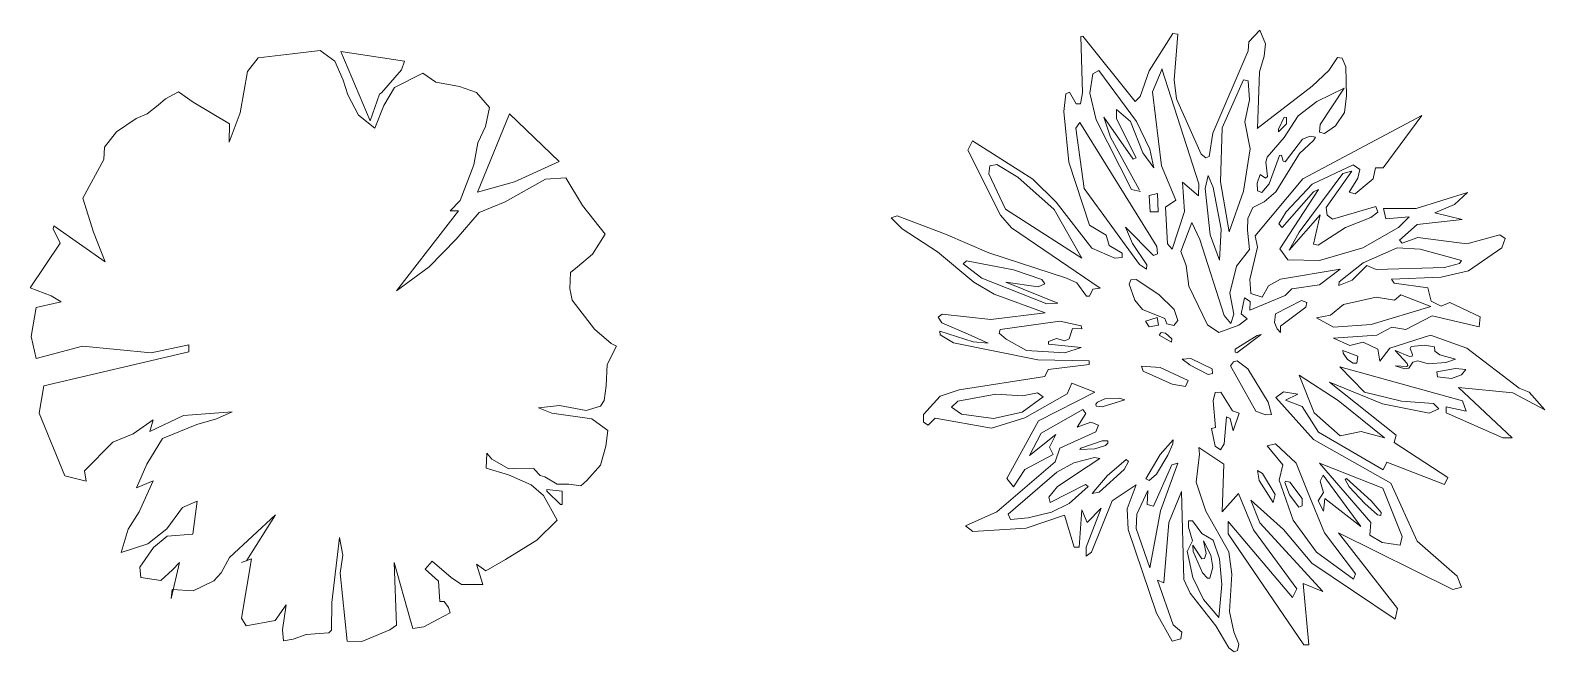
# Model space of a CAD drawing. Header units: millimetres. Extents: x -63086 to 144078, y -129912 to 13382.
# Drawn here: x 56165 to 58717, y -62167 to -61121 of the extents above; entities that cross this region are included whole.
import ezdxf

# ---------------------------------------------------------------- set-up
doc = ezdxf.new("R2010")
doc.units = ezdxf.units.MM
doc.layers.get('0').update_dxf_attribs({"lineweight": 0})
doc.layers.add('観葉植物', color=92, linetype='Continuous', lineweight=9)

# ---------------------------------------------------------------- blocks, each defined once
blk = doc.blocks.new('樹木平面（CAD素材.com）9a6d25eb')
at = {"color": 0, "linetype": 'ByBlock', "lineweight": -2}
for points in [[(-146.7, -346.5), (-98, -269.2), (-175.3, -340.8), (-189.1, -366.9), (-201.8, -380.3), (-236.3, -397.3), (-272, -395.1), (-273.6, -410), (-259.6, -349.7), (-271.5, -361.6), (-291.1, -379.9), (-324.4, -374.8), (-326.5, -357.3), (-303.2, -324), (-280.3, -305), (-236.8, -301.7), (-229.6, -246.4), (-254.4, -256.9), (-280.9, -293), (-312.6, -317.9), (-357.8, -332.6), (-346, -293.6), (-327.2, -264.2), (-304, -212), (-332.2, -223.7), (-314.8, -184.1), (-288.4, -140.6), (-230.2, -116.9), (-197, -107.8), (-170.8, -95.8), (-252.5, -101.9), (-309.7, -129.1), (-304, -109.1), (-337.5, -132.7), (-372, -146.8), (-419.8, -194.9), (-416.7, -212.3), (-452.6, -203.8), (-496, -97.8), (-488.1, -51.9), (-243.9, 5.4), (-243.9, 16.8), (-307.2, 3.4), (-422.8, 14.7), (-501.3, -6.1), (-509.5, 31.1), (-501.3, 79.7), (-458.9, 89.7), (-475.9, 99.4), (-510.9, 113), (-460.4, 188.4), (-472.4, 212.2), (-471, 217.2), (-384.5, 156.8), (-404.4, 207), (-422.4, 264.1), (-387, 329), (-385.7, 349.7), (-365.5, 375.8), (-332.5, 397.9), (-313.9, 406.2), (-295.4, 420.4), (-283, 431.2), (-261.1, 443), (-236.4, 425.8), (-175.4, 389), (-175.6, 358.1), (-157.3, 407.4), (-145, 477.4), (-127, 500.1), (-69.4, 507.1), (-22.5, 512.5), (2.5, 494.7), (16.4, 462.6), (23.9, 438), (42.3, 403.7), (69.7, 381.6), (84.9, 420.1), (102.6, 450.5), (150.8, 474.5), (172.5, 459.4), (212.3, 451.8), (240.7, 442), (262.6, 416.9), (256.1, 384.7), (243.3, 357), (236.6, 320), (213.7, 259.9), (196.6, 242.8), (210.9, 242.8), (106.2, 107.9), (161.3, 148.5), (206.8, 194.7), (245.5, 239.8), (289.2, 257.9), (357.4, 296.2), (391.4, 298), (419.5, 251.5), (458, 203.6), (436.4, 169.8), (411.1, 148.4), (399.5, 138.6), (398, 112), (401.9, 92.3), (439.7, 43.5), (467.7, 19.5), (476.8, 15), (461.4, -16.2), (459.6, -52.3), (456, -76.9), (449.8, -86.3), (425.6, -93.5), (381, -85.2), (345.3, -88.8), (367.7, -98.2), (435.4, -107.6), (462, -127.4), (458.7, -153.6), (449.7, -185.7), (426.9, -211.6), (416.8, -220.6), (396.8, -217.8), (376.8, -217.8), (355.9, -205.5), (348.1, -203.2), (338.2, -192.1), (337.7, -190.8), (303.3, -191.2), (295.3, -191.5), (266.6, -175.5), (258.4, -165.4), (257.4, -190.6), (295, -201.7), (333, -218.8), (353.7, -236.9), (376.7, -278), (342.9, -312.1), (289.6, -344.2), (256.7, -363.6), (241.2, -352.2), (251.5, -386.8), (215.7, -386.3), (198.4, -374.9), (166.1, -347.3), (154.3, -360.5), (177, -380.9), (179.4, -415.1), (186.6, -415.1), (193.7, -425.1), (196.6, -434), (175.3, -445.5), (152.3, -458), (133.7, -460.9), (129.9, -447.3), (102.2, -349.3), (106.3, -455), (94.9, -463.1), (47.8, -482.3), (22.8, -481.8), (11.4, -367.2), (15.8, -337), (10.1, -307.4), (-2.6, -417.1), (-3.6, -463.6), (-7.6, -468.2), (-45.8, -470.8), (-68, -478.5), (-84, -481.2), (-85.7, -462.8), (-79.6, -420.8), (-98.3, -447.1), (-147, -456.2), (-155, -443.4), (-138.1, -343.6), (-155.2, -349.3)], [(359.6, -226.3), (359.6, -229.2), (382.5, -252.1), (385.4, -252.1), (385.4, -229.2), (359.6, -226.3)]]:
    blk.add_lwpolyline(points, dxfattribs=at)
for points in [[(119.4, 494.5), (12.2, 511), (61.8, 394.2), (77.5, 439), (81.1, 441.5), (114.8, 480.2)], [(296.7, 405.8), (242.4, 274.2), (304.8, 291.7), (380, 325.9)]]:
    blk.add_lwpolyline(points, close=True, dxfattribs=at)
blk = doc.blocks.new('樹木平面（CAD素材.com）7619c9fb')
at = {"color": 0, "linetype": 'ByBlock', "lineweight": -2}
for points in [[(-455.5, 20.6), (-478, 33.8), (-478.3, 39.9), (-421.9, 21.9), (-397, 19.8), (-430.7, 35.1), (-475.1, 53.9), (-481.1, 63.5), (-474.4, 68.5), (-392.3, 59.8), (-301, 70.9), (-386.7, 102.3), (-421.1, 122.8), (-482.5, 173.7), (-541.7, 212.1), (-560.3, 231), (-550.2, 234.3), (-468.7, 203.2), (-395.5, 171.7), (-265, 129.5), (-247.4, 121.5), (-230.9, 98.8), (-226.2, 98.9), (-220.4, 110.8), (-207.9, 112.5), (-357.3, 213.8), (-375.9, 235.2), (-431, 344.7), (-423.3, 360.7), (-321.8, 295.9), (-282.3, 257.5), (-222, 179.9), (-183.4, 162.8), (-171.3, 164.1), (-171.1, 171.2), (-193, 184.5), (-197.8, 201.4), (-225.9, 218.5), (-261.1, 324.5), (-269.5, 410), (-266.1, 439.5), (-259.7, 442.7), (-248.7, 422.6), (-241.4, 422.6), (-238, 441.1), (-240.7, 536.1), (-237.1, 536.6), (-149.4, 426.7), (-140.7, 434.9), (-125.6, 478.6), (-85.7, 541.1), (-77, 540.2), (-83.6, 463.5), (-79.7, 431.3), (-38.1, 338.1), (-29.9, 331.9), (-24.4, 334.4), (-18.5, 373.7), (41.1, 511.9), (42.2, 527), (61, 546.6), (70.6, 524), (68.3, 503.2), (60.1, 476.7), (56.9, 381.5)], [(-455.5, 20.5), (-313.2, -8.5), (-226.6, -10.1), (-226.6, -16), (-295.8, -24.5), (-301.5, -36.3), (-445.9, -58.7), (-477.9, -69.7), (-506, -100.5), (-506, -113.1), (-498, -118.3), (-485.9, -106.4), (-391, -123.2), (-335.1, -105.8), (-263.9, -65.7), (-256, -47.5), (-217.3, -62.6), (-311.8, -111.2), (-365.3, -208.2), (-354, -221.9), (-335.1, -192.8), (-287.2, -167.4), (-293.7, -155.1), (-282.7, -133.9), (-327.2, -169.5), (-307.7, -131.5), (-237.1, -92.1), (-232.3, -98.6), (-247.1, -121.5), (-223.8, -113.3), (-211.1, -118.4), (-215.6, -129.4), (-275.9, -156.8), (-283.7, -180.1), (-382.1, -264), (-435.2, -288), (-422.5, -297.3), (-332.7, -291.8), (-268.3, -269.9), (-252.2, -323.7), (-243.6, -323.7), (-239.2, -261), (-230.3, -281.9), (-206.3, -258.2), (-232, -323.7), (-232, -338.7), (-222.7, -332.2), (-187.8, -245.5), (-147.7, -218.8), (-162.5, -259.2), (-160.7, -294.2), (-113.1, -434.7), (-86.7, -481.9), (-72.3, -477.8), (-70.6, -466.9), (-85, -454.5), (-111.7, -379.2), (-101.1, -384), (-92.2, -282.2), (-71, -229.8), (-67.3, -378.3), (-56.5, -401.2), (-13.2, -456), (8.8, -493.4), (17.8, -499.7), (23, -497.8), (25.3, -486.9), (16.9, -466.3), (9.9, -432.1), (14, -369.3), (8.5, -331.7), (-30.1, -263.2), (-46.1, -214), (-40.8, -167), (-41.6, -155.9), (0, -184.2), (-2.3, -264.4), (24.7, -233.5), (50.2, -294.4), (123.4, -393.9), (115.7, -408.5), (7.8, -280.6), (7.8, -301.4), (134.9, -487.9), (143.4, -487.9), (134.2, -384.6), (167.3, -398.5), (60.9, -282.9), (45.5, -244.3), (101, -293.7), (148.8, -350.7), (289.1, -444.8), (293, -427), (193.5, -299.8), (386.2, -394.7), (400.9, -390.8), (393.2, -372.3), (326.1, -313.7), (281.4, -215.8), (151.1, -142.6), (87.9, -71.7), (100.6, -62), (124.9, -66.1), (104.4, -76), (132.5, -87), (159.5, -129.8), (268.5, -193.2), (275, -180.5), (371.9, -218.2), (377.8, -206.2), (287, -147.6), (290.7, -135), (178.4, -45.9), (267.4, -82.2), (346.2, -98.3), (362.7, -90.8), (353.8, -81.9), (299.7, -78.1), (237.3, -62.7), (195.9, -20.3), (402.2, -77.2), (408.7, -94.6), (374.8, -87.1), (374.8, -97.7), (470.4, -139.5), (486.1, -139.5), (395.7, -54.9), (487.5, -63.8), (540.9, -92.2), (514.9, -62.8), (498.1, -55.9), (409.7, 11.6), (348.7, 33.5), (279.9, 11.2), (263.1, -10.7), (260, 9.5), (235.3, 21.5), (212.7, 15.7), (185, 28.4), (258.3, 33.2), (283.6, 46.5), (306.9, 43.1), (351.1, 65.7), (430.3, 47.2), (432.3, 64), (381.3, 88.3), (366.2, 82.1), (349.8, 90.4), (343.9, 113), (287.1, 120.9), (283, 127.7), (366.2, 130.8), (412.8, 141.8), (468.7, 180.5), (474.1, 195.9), (465.6, 202.1), (409.7, 187.3), (327.2, 197.9), (300.8, 188), (296.3, 193.2), (326.1, 219.5), (401.8, 227.8), (355.9, 239.1), (389.2, 253.1), (411.1, 273.7), (324.4, 246.6), (269.3, 246.6), (273.4, 229.1), (312.4, 232.5), (294.3, 214.7), (234.3, 180.5), (161.7, 159.2), (107.9, 159.9), (94.5, 178.4), (160, 278.8), (151.1, 274.7), (98.6, 214.4), (92.8, 220.9), (105.2, 240.8), (149, 287.4), (218.2, 320.3), (229.2, 312.4), (226.1, 297.6), (211.4, 274.3), (221.3, 271.3), (252.1, 296.6), (255.6, 314.8), (268.6, 314.8), (334, 403.2), (133.2, 296.6), (53.1, 200.3), (56.8, 181.2), (44.2, 127), (45.9, 103.7), (65.1, 97.2), (75.3, 116.4), (95.9, 127.7), (196.3, 144.2), (161.3, 117.8), (114.7, 111.3), (103.4, 100), (43.8, 75.3), (44.5, 90), (34.9, 96.2), (29.4, 69.1), (39.4, 60.6), (25.7, 49.9), (-7.9, 38), (-27.1, 50.6), (-59, 115.7), (-63.4, 150.7), (-72, 174), (-53.5, 223), (-40.1, 194.2), (0.7, 66.4), (12.3, 53), (16.9, 68.6), (10.6, 104), (21.7, 149.3), (43.4, 177.7), (39.9, 209.9), (40.9, 230), (48.9, 248.2), (68, 257.9), (87.7, 274.7), (127.6, 339.1), (151.5, 361.1), (154.5, 366.6), (145.5, 368.4), (132.9, 363.3), (103.7, 325.2), (100.5, 326), (97.3, 336.3), (93.8, 335.9), (76.9, 287.9), (64.4, 273.4), (57.1, 276.2), (56.3, 289.4), (61.2, 303.7), (70.3, 297.6), (74.1, 300.4), (71.2, 324.6), (73.2, 332.8), (102.1, 366.3), (125.6, 402.6), (157.1, 426.9), (202.8, 449.3), (162.6, 387.9), (161.2, 375.1), (169.8, 372.6), (188.2, 386), (203.7, 408.5), (206.9, 436.4), (206, 484.9), (199.9, 499.9), (191.5, 500.6), (177.1, 478.8), (148.9, 452.7), (56.5, 381.1)], [(-140.1, 275.1), (-155.5, 278.7), (-214.6, 395.9), (-225.4, 440.6), (-220.3, 473.5), (-210.5, 479.1), (-146.8, 392.8), (-124.7, 346.5), (-117.5, 315.2), (-136.5, 340.4), (-157.1, 393.3), (-180.7, 413.3), (-180.7, 397.4), (-147.3, 332.1), (-152.4, 329.6), (-201.8, 400.5), (-191, 366.6), (-142.1, 277.6)], [(-104.1, 481.7), (-42, 287.9), (-42.5, 267.9), (-69.2, 291), (-66.1, 241.7), (-86.7, 178), (-94.9, 187.2), (-98, 248.9), (-80.5, 260.7), (-104.7, 318.3), (-120.1, 443.1), (-103.9, 481.6)], [(-156.5, 126.5), (-159.2, 119.3), (-150, 92.5), (-136.6, 76.5), (-99.1, 61.6), (-95.7, 52.3), (-83.9, 49.4), (-77.3, 58), (-83.6, 76.4), (-109.1, 101.7), (-147.5, 127.2), (-156.6, 126.5)], [(-295.3, 17.9), (-240.3, 12.5), (-267.9, 3.6), (-332, 7.7), (-366.5, 26.4), (-378.4, 36.8), (-376.7, 42.8), (-275.9, 56.7), (-240.4, 49.1), (-239.2, 44.1), (-254.6, 44.7), (-260.1, 26.9), (-267.9, 23.8), (-281.7, 27.9), (-295.4, 22.7), (-295.1, 18.2)], [(289.1, 7.6), (309.4, -14.6), (310.5, -17.6), (308.5, -19.6), (289.2, -18.2), (305, -23.3), (312.2, -22.1), (318.5, -12.2), (327.3, -9.9), (344.3, -14.8), (374.1, -12.6), (390.8, -7), (364, 0), (355.9, 6.1), (355, 13.7), (338.3, 16.6), (315.9, 14.4), (314.3, 11), (317.9, 0.7), (317.6, -1.8), (313.1, -2.7), (289.1, 7.5)], [(-58.7, -16), (-25.9, -32.9), (-19, -31.1), (-19.5, -23.3), (-55.3, -6), (-69.9, -7.1), (-57.2, -16.8)], [(-294.6, -239.6), (-292.5, -248.7), (-232.7, -218.3), (-228.6, -221.5), (-260.5, -250.1), (-290.4, -265), (-329.2, -274.4), (-359.4, -277), (-363, -268.2), (-281.1, -197.6), (-252.3, -181.4), (-217.9, -172.9), (-208.5, -174.3), (-228.3, -187.4), (-280, -221.3), (-294.6, -239.7)], [(102.8, -214.9), (110.8, -235.3), (126.5, -256.5), (132, -253.8), (132, -242), (111.2, -214.2), (104.1, -212.7), (102.8, -214.9)], [(-61.3, -330.6), (-52.1, -374.8), (-34.2, -411.9), (-8.2, -442.2), (-3.2, -386.8), (-7, -343.1), (-17.5, -311.7), (-36.8, -300.9), (-52.8, -279.3), (-59.2, -279.3), (-59.4, -289.9), (-52.5, -313.1), (-61.6, -331.1)]]:
    blk.add_lwpolyline(points, dxfattribs=at)
for points in [[(-5.5, 291.4), (-2.4, 382.5), (33.2, 463.4), (41.1, 461.3), (43.5, 429.5), (35.6, 392.4), (44.9, 347.2), (33.6, 275.6), (9.2, 207.1)], [(-242.6, 391.4), (-112.4, 182.4), (-111.4, 170), (-118.3, 167.3), (-165.2, 214.9), (-153.9, 187.9), (-129.6, 151.9), (-130.3, 144.7), (-141.9, 152.2), (-235.1, 280.4), (-249.1, 382.1)], [(92.6, 379.9), (92.6, 375.8), (106.1, 389.2), (106, 399.7), (102, 400.1)], [(-285.5, 245.1), (-346.8, 299.2), (-382.4, 320.8), (-394.1, 318.4), (-395.8, 305), (-367.7, 245.4), (-238.9, 163.2)], [(110.2, 176.5), (162.6, 235.7), (151.6, 186.4), (159.2, 184.7), (205.4, 214.5), (247.9, 231.6), (259.5, 240.5), (256.5, 249.8), (183.5, 228.5), (174.2, 235.4), (172.9, 248.1), (215.7, 309.7), (200.6, 305.3), (127.3, 206.9)], [(-31.2, 280.4), (-22.6, 202), (-7.2, 159.5), (-4.1, 211.9), (-17.8, 281.8), (-26, 302)], [(-123.7, 240.7), (-110.3, 241.2), (-111.3, 272), (-125.7, 268.4)], [(234.9, 154.9), (292.4, 180.2), (330.8, 178.2), (401, 159), (397.3, 154.2), (371.9, 147.3), (256.8, 143.9), (241.4, 150.4), (216.7, 126.1), (193.8, 117.2), (194.8, 123)], [(-279.6, 87.1), (-298.1, 85.8), (-407.4, 129.3), (-438.9, 153.6), (-433.1, 158.4), (-354, 143.3), (-306.4, 127.2), (-301.6, 119.7), (-312.5, 114.9), (-367.3, 122.8)], [(96, 38), (96, 48.2), (138.6, 80.4), (140.3, 88.1), (131, 91.9), (87.3, 69.3), (85.7, 54.6), (90.1, 44.1)], [(298.7, 101.3), (287.7, 92.1), (257.2, 97.2), (202.1, 84.9), (180.1, 66.7), (156.5, 62.3), (185.3, 46.5), (248.7, 51), (349.1, 81.5)], [(-112.1, 63), (-109.8, 50), (-125.6, 47.2), (-131.6, 57.1)], [(-108.6, 33.1), (-87.9, 21.6), (-87.1, 27.2), (-97.8, 36.6), (-105.3, 37.7)], [(63.1, 34.4), (56.3, 32.7), (19.4, 9.9), (19.1, 4.5), (21.9, 3.5)], [(208.8, -7.5), (218, -13.8), (224.1, -13.6), (225.9, -2.3), (201, 7.7), (201.4, 3)], [(-135.7, -27.5), (-87, -49.2), (-64.2, -53.1), (-60.1, -42.8), (-106.9, -20.9), (-138.4, -18.9)], [(11.7, -18.3), (54.3, -94.6), (70.7, -100.7), (80.6, -100.2), (75.2, -79.5), (40.7, -23.3), (22.5, -9.9), (16.5, -11.4)], [(390.6, -22.8), (408.2, -24.6), (401, -33.7), (383.8, -39.9), (360.1, -36.9), (358.9, -28.7)], [(152.5, -97.4), (196, -136.1), (231.7, -128.9), (271.1, -139.6), (192.9, -76.5), (127.2, -34)], [(-441.7, -100), (-388, -106.9), (-339.4, -96.6), (-304, -70.6), (-314, -63.7), (-339.1, -68.7), (-383.7, -65.8), (-448.1, -77.9), (-458.6, -87.7)], [(-215.1, -86.3), (-204.9, -87.5), (-166.3, -75.6), (-176.2, -72.6), (-200.4, -74), (-212.8, -79.4), (-215.6, -83)], [(-4.7, -62.7), (14.9, -94.2), (25.9, -97.9), (15.8, -127.6), (11, -107), (4.6, -104.3), (1, -149.5), (-5.4, -160), (-14.1, -153.4), (-20.5, -123.7), (-13.9, -122.3), (-18, -77.1), (-14.3, -63.2)], [(-205, -144.8), (-195.3, -144.6), (-195, -148.3), (-199.1, -152.6), (-216.9, -158.1), (-242.5, -159.5), (-240.9, -156.8)], [(-107.1, -167.9), (-131, -208.8), (-125.8, -211.4), (-113.2, -200.5), (-94, -168.7), (-85.9, -149.9), (-84.9, -143)], [(117.2, -278.4), (156.6, -332.2), (218.6, -377.8), (222.3, -368.5), (169.9, -299.3), (141.5, -230.1), (122.3, -182.1), (87.3, -149.9), (73.3, -153), (99.7, -184.9), (93.5, -210.6)], [(-167.5, -192.8), (-160.5, -179.7), (-164.2, -176.1), (-196.3, -203.8), (-221.7, -233.2), (-210, -231.1)], [(-124.6, -358.2), (-106.4, -262.3), (-77.3, -182.1), (-87.6, -184.9), (-118.4, -254.4), (-128.7, -251.7), (-127.6, -228), (-146.5, -268.1), (-147.2, -292.1)], [(59.6, -211.2), (83.2, -248.6), (87, -235.2), (65.4, -199.9), (57.2, -194.8)], [(167.6, -202.3), (162.5, -212.5), (168.3, -231.7), (159.4, -245.4), (168.3, -262.9), (170.7, -241.7), (231, -288.6)], [(268, -224.2), (300.5, -305.7), (297.5, -320.1), (267, -315.7), (246.4, -303.7), (248.1, -282.1), (161.4, -182.1)], [(207.1, -207.8), (248.6, -245.4), (265.6, -265.5), (264.6, -270.3), (259.2, -269.5), (237.8, -250.3), (211.3, -222), (204.8, -209.7)], [(-29.7, -334.1), (-32.3, -342.9), (-36.8, -343.2), (-52.1, -320.1), (-51.6, -330.8), (-35.6, -367.1), (-27.5, -376.1), (-23.3, -376), (-18.1, -357.4), (-21.8, -337.3), (-33.8, -313.2)]]:
    blk.add_lwpolyline(points, close=True, dxfattribs=at)

msp = doc.modelspace()

# ---------------------------------------------------------------- block references
at = {"layer": '観葉植物', "ltscale": 10}
for name, p in [('樹木平面（CAD素材.com）7619c9fb', (58175.6438, -61667.4028)), ('樹木平面（CAD素材.com）9a6d25eb', (56675.6438, -61667.4028))]:
    msp.add_blockref(name, p, dxfattribs=at)

doc.saveas('drawing.dxf')
